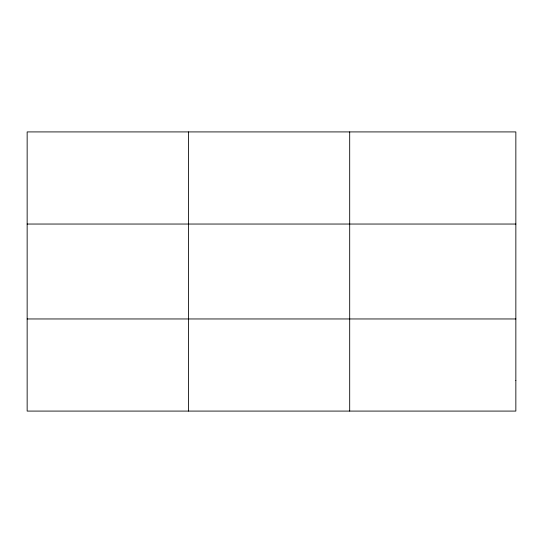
<?xml version="1.0" encoding="UTF-8"?>
<svg xmlns="http://www.w3.org/2000/svg" width="543" height="543" viewBox="0 0 543 543"><rect width="100%" height="100%" fill="white"/><g stroke="black" fill="none" stroke-linecap="round" stroke-linejoin="round"><path stroke-width="0.81" d="M188.421 131.915L188.421 411.085M349.692 131.915L349.692 411.085M27.15 224.042L515.85 224.042M27.15 318.958L515.85 318.958M515.85 380.378L515.85 411.085L27.15 411.085L27.15 131.915L515.85 131.915L515.85 380.378"/></g></svg>
